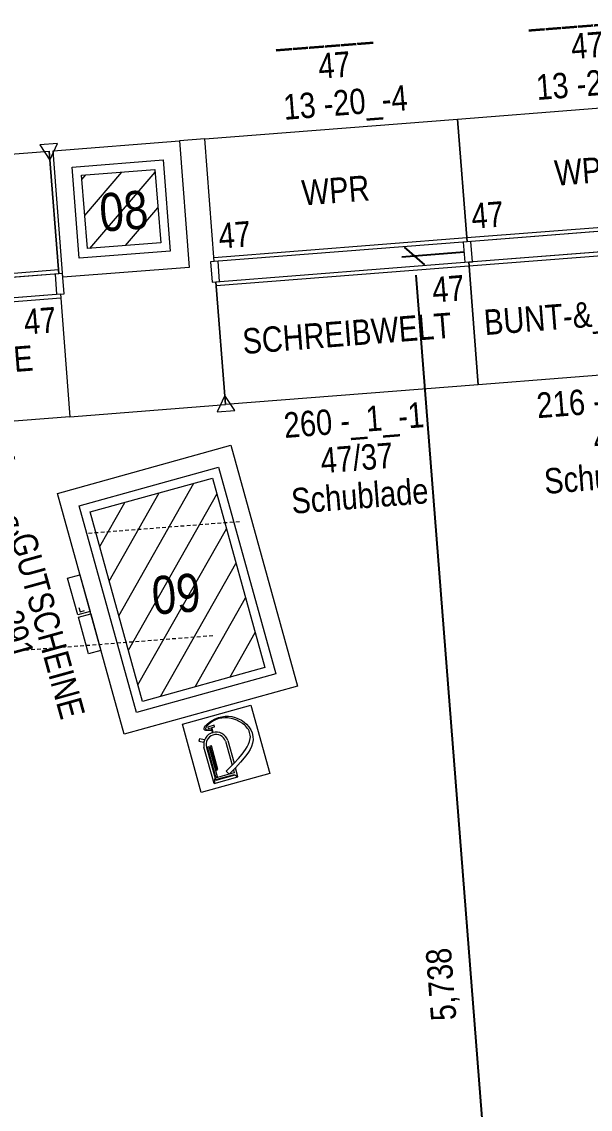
# Model space of a CAD drawing. Header units: millimetres. Extents: x 1954135 to 2038297, y 1349223 to 1397094.
# Drawn here: x 1979478 to 1981720, y 1369946 to 1374231 of the extents above; entities that cross this region are included whole.
import ezdxf
from ezdxf.enums import TextEntityAlignment as Align

# ---------------------------------------------------------------- set-up
doc = ezdxf.new("R2010")
doc.units = ezdxf.units.MM
doc.header["$MEASUREMENT"] = 0
doc.linetypes.add('DGN Style 2', pattern=[694.23873, 416.543238, -277.695492])
doc.layers.get('Defpoints').update_dxf_attribs({"lineweight": 0})
for name, color, linetype, lineweight in [('01_Grundriss (Construction)', 7, 'Continuous', 0), ('04_Bemassung', 1, 'Continuous', 0), ('10_Einrichtung', 7, 'Continuous', 0), ('10_Einrichtung (Construction)', 7, 'Continuous', 0), ('13_Ladenbau', 94, 'Continuous', 0), ('16_Brandschutz Einbauten', 1, 'Continuous', 0), ('20_Sortimentierung', 7, 'Continuous', 0), ('21_Modulnummer', 7, 'Continuous', 0), ('TXT Schrift allgemein', 7, 'Continuous', 13)]:
    doc.layers.add(name, color=color, linetype=linetype, lineweight=lineweight)
doc.layers.add('02_Unterzug', color=253, linetype='Continuous', lineweight=0, transparency=0.4)
doc.styles.add('Rossmann', font='ARIALN.TTF', dxfattribs={"height": 100})
doc.styles.add('SIMPLEX-5 für bm', font='simplex.shx')
doc.styles.add('Style-Arial Narrow', font='ARIALN.TTF')
doc.dimstyles.new('FP7', dxfattribs={"dimtxt": 0.15, "dimasz": 0.11, "dimexe": 0.05, "dimexo": 0.0625, "dimgap": 0.1, "dimtad": 1, "dimzin": 7, "dimdsep": 46, "dimtxsty": 'SIMPLEX-5 für bm', "dimblk": 'OBLIQUE', "dimcen": 0, "dimclrd": 256, "dimclre": 256, "dimadec": 0, "dimazin": 0, "dimtfac": 1, "dimtdec": 0, "dimtmove": 2, "dimatfit": 1, "dimldrblk": 'OBLIQUE', "dimfxl": 0.05, "dimfxlon": 1, "dimtolj": 1, "dimtzin": 7, "dimlwd": -1, "dimlwe": -1, "dimarcsym": 0})
doc.dimstyles.new('Rossmann', dxfattribs={"dimtxt": 100, "dimasz": 75, "dimexe": 50, "dimexo": 0.0625, "dimgap": 50, "dimtad": 1, "dimdec": 3, "dimlfac": 0.001, "dimzin": 3, "dimtxsty": 'Rossmann', "dimcen": 0, "dimadec": 3, "dimazin": 0, "dimtfac": 1, "dimtdec": 0, "dimtofl": 0, "dimtmove": 0, "dimatfit": 1, "dimfxl": 200, "dimfxlon": 1, "dimfrac": 2, "dimtolj": 1, "dimtzin": 3, "dimarcsym": 0})

# ---------------------------------------------------------------- blocks, each defined once
blk = doc.blocks.new('_Oblique')
at = {"color": 0, "linetype": 'ByBlock', "lineweight": -2, "ltscale": 0.01}
blk.add_line((0.005, 0.005), (-0.005, -0.005), dxfattribs=at)
blk = doc.blocks.new('*D434')
at = {"layer": '04_Bemassung', "linetype": 'Continuous', "ltscale": 1000, "transparency": 16777216}
for p, q in [((1970148.4, 1360206.3), (1981114.8, 1361064.6)), ((1970148.4, 1360206.3), (1969988.9, 1360193.8)), ((1969988.9, 1360193.8), (1959022.4, 1359335.5))]:
    blk.add_line(p, q, dxfattribs=at)
at = {"layer": '04_Bemassung', "ltscale": 1000, "transparency": 16777216}
for p, q in [((1970152.3, 1360156.4), (1970144.5, 1360256.1)), ((1969992.8, 1360143.9), (1969985, 1360243.6))]:
    blk.add_line(p, q, dxfattribs=at)
at = {"layer": 'Defpoints', "color": 0, "linetype": 'Continuous', "lineweight": 0, "ltscale": 1000, "transparency": 16777216}
for p in [(1969988.9, 1360193.8), (1970178.6, 1359820.7), (1970019, 1359808.2)]:
    blk.add_point(p, dxfattribs=at)
at = {"layer": '04_Bemassung', "linetype": 'Continuous', "ltscale": 1000, "transparency": 16777216, "xscale": 11000, "yscale": 11000, "zscale": 11000}
for p, rotation in [((1969988.9, 1360193.8), 4.475374000657871), ((1970148.4, 1360206.3), 184.4753740006579)]:
    blk.add_blockref('_Oblique', p, dxfattribs=dict(at, rotation=rotation))
at = {"layer": '04_Bemassung', "color": 0, "linetype": 'Continuous', "ltscale": 1000, "transparency": 16777216, "insert": (1969210.3, 1371166.5), "char_height": 150, "attachment_point": 5, "rotation": 184.4754, "style": 'SIMPLEX-5 für bm'}
blk.add_mtext('\\A1;\\H1x;\\W0.55;.16', dxfattribs=at)
blk = doc.blocks.new('*U460')
at = {"layer": '16_Brandschutz Einbauten', "color": 1, "linetype": 'Continuous'}
for p, q in [((-63.4, 97.9), (-63, 101.1)), ((-61.7, 95.3), (-63.4, 97.9)), ((-63, 101.1), (-59.6, 106.9)), ((-57.9, 92.8), (-61.7, 95.3)), ((-59.6, 106.9), (-54.5, 111.4)), ((-57.5, 100.7), (-57.9, 99.4)), ((-57.9, 99.4), (-57.7, 98.2)), ((-47.5, 89), (-57.9, 92.8)), ((-57.7, 98.2), (-57.3, 97.2)), ((-55.8, 103.5), (-57.5, 100.7)), ((-57.3, 97.2), (-55.9, 95.8)), ((-55.9, 95.8), (-54.7, 94.9)), ((-51.7, 107.3), (-55.8, 103.5)), ((-54.7, 94.9), (-51.7, 93.5)), ((-54.5, 111.4), (-48.4, 114.9)), ((-47.2, 110.2), (-51.7, 107.3)), ((-51.7, 93.5), (-46.7, 91.8)), ((-48.4, 114.9), (-35.5, 120.6)), ((-35.3, 85.7), (-47.5, 89)), ((-42, 113.1), (-47.2, 110.2)), ((-20.5, 103.9), (-46.9, 103.9)), ((-46.9, 103.9), (-46.9, 97.3)), ((-46.9, 97.3), (-35.3, 97.3)), ((-46.7, 91.8), (-37, 89.4)), ((-30.6, 118), (-42, 113.1)), ((-37, 89.4), (-35.3, 89)), ((-35.5, 120.6), (-23, 124.6)), ((-35.3, 97.3), (-35.3, 89)), ((-35.3, 89), (-35.3, 85.7)), ((-35.3, 89), (-35.3, 85.7)), ((-32, 77.5), (-32, 97.3)), ((-32, 97.3), (-20.5, 97.3)), ((-19.1, 121.5), (-30.6, 118)), ((-23, 124.6), (-9.7, 127.5)), ((-20.5, 97.3), (-20.5, 103.9)), ((-7.1, 123.5), (-19.1, 121.5)), ((-9.7, 127.5), (3.6, 128.9)), ((5, 124.2), (-7.1, 123.5)), ((3.6, 128.9), (17.6, 128.9)), ((17.2, 123.3), (5, 124.2)), ((27.8, 121), (17.2, 123.3)), ((17.6, 128.9), (31.1, 127.2)), ((38.7, 117.6), (27.8, 121)), ((31.1, 127.2), (44.1, 123.8)), ((51.7, 111.7), (38.7, 117.6)), ((44.1, 123.8), (56.9, 118.5)), ((62.1, 105.9), (51.7, 111.7)), ((56.9, 118.5), (68.4, 111.8)), ((71.7, 99.3), (62.1, 105.9)), ((68.4, 111.8), (79.7, 103.2)), ((75.9, 95.5), (71.7, 99.3)), ((81.9, 90.2), (75.9, 95.5)), ((79.7, 103.2), (89.8, 93.9)), ((89.6, 81.8), (81.9, 90.2)), ((89.8, 93.9), (98.5, 84)), ((-92.3, 67.5), (-96.6, 58.6)), ((-96.6, 58.6), (-78.1, 49.7)), ((-72.8, 58.2), (-92.3, 67.5)), ((-78.1, 49.7), (-72.8, 58.1)), ((-72.8, 58.1), (-72.8, 58.2)), ((-35.3, 85.7), (-35.3, 77.5)), ((-35.3, 77.5), (-32, 77.5)), ((91.8, 79), (89.6, 81.8)), ((96.5, 72.6), (91.8, 79)), ((99.3, 67.6), (96.5, 72.6)), ((98.5, 84), (105.7, 73.2)), ((102.5, 61.5), (99.3, 67.6)), ((104.8, 56.1), (102.5, 61.5)), ((106.6, 50.4), (104.8, 56.1)), ((105.7, 73.2), (112, 60.5)), ((107.8, 44.5), (106.6, 50.4)), ((108.5, 38.7), (107.8, 44.5)), ((112, 60.5), (116, 47.5)), ((116, 47.5), (117.7, 33.6)), ((-73.3, 26.6), (-73.3, -100.8)), ((-69.7, -97.5), (-69.7, 27.7)), ((-69.7, 27.7), (-63.3, 27.7)), ((-63.3, 27.7), (-63.3, -97.5)), ((-53.6, 27.4), (-59.7, 27.4)), ((-59.7, 27.4), (-59.7, -71.1)), ((-53.6, -71.1), (-53.6, 27.4)), ((5.9, 30.7), (5.9, -69.1)), ((15.7, 30.7), (15.7, -63.4)), ((92.1, -5.3), (98.9, 3.9)), ((98.9, 3.9), (104.5, 14.6)), ((104.5, 14.6), (106.6, 20.4)), ((106.6, 20.4), (108, 27)), ((108, 27), (108.4, 33.1)), ((108.4, 33.1), (108.5, 38.7)), ((114.1, 6.3), (108.6, -6)), ((117.2, 19.7), (114.1, 6.3)), ((117.7, 33.6), (117.2, 19.7)), ((37.3, -50.2), (56, -37.6)), ((56, -37.6), (74.9, -22.8)), ((73.6, -43.4), (60.8, -53.7)), ((82.6, -36.1), (73.6, -43.4)), ((74.9, -22.8), (83.7, -14.6)), ((91.9, -27.4), (82.6, -36.1)), ((83.7, -14.6), (92.1, -5.3)), ((100.8, -17.4), (91.9, -27.4)), ((108.6, -6), (100.8, -17.4)), ((-59.7, -71.1), (-53.6, -71.1)), ((-23.4, -86.1), (6, -69.1)), ((-14.8, -100.7), (-23.4, -86.1)), ((15.7, -82.9), (5.9, -88.8)), ((15.7, -82.9), (5.9, -88.8)), ((6, -69.1), (15.7, -63.4)), ((15.7, -63.4), (37.3, -50.2)), ((42.3, -66.2), (15.7, -82.9)), ((15.7, -120.5), (15.7, -82.9)), ((60.8, -53.7), (42.3, -66.2)), ((-73.3, -100.8), (-83.2, -120.5)), ((-83.2, -120.5), (-73.3, -100.8)), ((-83.2, -120.5), (15.7, -120.5)), ((-83.2, -120.5), (-83.2, -120.5)), ((-73.2, -107.4), (-73.3, -100.8)), ((-14.8, -100.8), (-73.3, -100.8)), ((-73.3, -100.8), (-73.2, -107.4)), ((-73.2, -107.4), (-73.3, -100.8)), ((-73.2, -110.6), (-73.2, -107.4)), ((-73.2, -107.4), (5.9, -107.4)), ((5.9, -110.6), (-73.2, -110.6)), ((-63.3, -97.5), (-69.7, -97.5)), ((5.9, -88.8), (-14.8, -100.7)), ((5.9, -100.8), (-14.8, -100.8)), ((5.9, -88.8), (5.9, -100.8)), ((5.9, -107.4), (5.9, -110.6)), ((15.7, -120.5), (5.9, -110.6)), ((5.9, -110.6), (15.7, -120.5)), ((5.9, -110.6), (15.7, -120.5))]:
    blk.add_line(p, q, dxfattribs=at)
at = {"layer": '16_Brandschutz Einbauten', "color": 1, "linetype": 'Continuous', "flags": 128}
blk.add_lwpolyline([(-142.1, 142.1), (142.1, 142.1), (142.1, -142.1), (-142.1, -142.1)], close=True, dxfattribs=at)
blk.add_lwpolyline([(-83.2, -120.5), (-83.2, 30.7)], dxfattribs=at)
at = {"layer": '16_Brandschutz Einbauten', "color": 1, "linetype": 'Continuous'}
for centre, radius, start, end in [((-33.8, 28), 49.5, 3.1466, 176.8534), ((-33.6, 27.8), 39.7, 4.1848, 181.7432), ((-33.6, 27.8), 39.7, 179.3872, 181.7732)]:
    blk.add_arc(centre, radius, start, end, dxfattribs=at)
blk = doc.blocks.new('FLö')
at = {"layer": '16_Brandschutz Einbauten', "color": 1, "linetype": 'Continuous', "xscale": 0.9850171335536928, "yscale": 0.9850171335536928, "zscale": 0.9850171335536928}
blk.add_blockref('*U460', (0, 40), dxfattribs=at)
blk = doc.blocks.new('Gutscheinkartendisplay')
at = {"layer": '10_Einrichtung (Construction)', "color": 5, "linetype": 'Continuous', "lineweight": 13, "flags": 128}
blk.add_lwpolyline([(4.8, 194.7), (154.8, 194.7), (154.8, 144.7), (4.8, 144.7)], close=True, dxfattribs=at)
at = {"layer": '10_Einrichtung (Construction)', "color": 5, "linetype": 'Continuous', "lineweight": 0, "insert": (4.7, -46.3), "char_height": 100, "attachment_point": 5, "line_spacing_factor": 0.781128, "style": 'Rossmann'}
blk.add_mtext('\\FArial Narrow;\\C5;GUTSCHEINE\\P291', dxfattribs=at)
blk = doc.blocks.new('Gutscheinkartendisplay_1')
at = {"layer": '10_Einrichtung (Construction)', "color": 5, "linetype": 'Continuous', "lineweight": 13, "flags": 128}
blk.add_lwpolyline([(0, 194.7), (150, 194.7), (150, 144.7), (0, 144.7)], close=True, dxfattribs=at)
blk = doc.blocks.new('*U462')
at = {"layer": '10_Einrichtung', "color": 5, "linetype": 'Continuous', "lineweight": 13}
for name, p in [('Gutscheinkartendisplay', (0, 0)), ('Gutscheinkartendisplay_1', (-155.2, 0))]:
    blk.add_blockref(name, p, dxfattribs=at)
blk = doc.blocks.new('*U461')
at = {"layer": '10_Einrichtung', "color": 7, "linetype": 'Continuous', "lineweight": 0, "flags": 128}
blk.add_lwpolyline([(-32.2, 156.8), (-13.8, 156.8), (-13.8, 175.1)], dxfattribs=at)
at = {"layer": '10_Einrichtung', "color": 5, "linetype": 'Continuous', "lineweight": 13}
blk.add_blockref('*U462', (0, 0), dxfattribs=at)
blk = doc.blocks.new('*U1026')
at = {"layer": '10_Einrichtung', "color": 7, "linetype": 'Continuous', "lineweight": 0}
blk.add_line((-500, 187.5), (500, 187.5), dxfattribs=at)
at = {"layer": '10_Einrichtung', "color": 7, "linetype": 'Continuous', "lineweight": 0, "flags": 128}
for points in [[(-485, 282.5), (-515, 282.5), (-515, 202.5), (-485, 202.5)], [(515, 282.5), (485, 282.5), (485, 202.5), (515, 202.5)], [(-500, 202.5), (500, 202.5), (500, -282.5), (-500, -282.5)]]:
    blk.add_lwpolyline(points, close=True, dxfattribs=at)
at = {"layer": '10_Einrichtung (Construction)', "color": 3, "linetype": 'Continuous', "lineweight": 0}
for p, q in [((-500, 202.5), (-500, -282.5)), ((500, 202.5), (500, -282.5))]:
    blk.add_line(p, q, dxfattribs=at)
at = {"layer": '10_Einrichtung (Construction)', "color": 5, "linetype": 'Continuous', "lineweight": 0}
blk.add_line((-500, 202.5), (500, 202.5), dxfattribs=at)
at = {"layer": '10_Einrichtung', "color": 7, "linetype": 'Continuous', "lineweight": 0, "style": 'Rossmann'}
blk.add_text('47', height=100, rotation=180, dxfattribs=at).set_placement((411.7, 103.6), align=Align.MIDDLE_CENTER)
blk = doc.blocks.new('R1 47_115')
at = {"layer": '10_Einrichtung', "color": 7, "linetype": 'Continuous', "lineweight": 0}
blk.add_blockref('*U1026', (500, -242.5), dxfattribs=at)
blk = doc.blocks.new('I1 47_115')
at = {"layer": '10_Einrichtung', "color": 7, "linetype": 'Continuous', "lineweight": 0}
blk.add_blockref('R1 47_115', (0, 0), dxfattribs=at)
at = {"layer": '20_Sortimentierung', "color": 7, "linetype": 'Continuous', "lineweight": 0, "style": 'Style-Arial Narrow'}
blk.add_attdef('I1 47_115_0', text='', height=100, rotation=180, dxfattribs=at).set_placement((501.1, -282.5), align=Align.MIDDLE_CENTER)
at = {"layer": '21_Modulnummer', "color": 7, "linetype": 'Continuous', "lineweight": 0, "insert": (435.8, -675), "char_height": 100, "attachment_point": 2, "rotation": 180, "line_spacing_factor": 0.6, "style": 'Style-Arial Narrow'}
blk.add_mtext('13 -20_-5', dxfattribs=at)
at = {"layer": '21_Modulnummer', "color": 251, "linetype": 'Continuous', "lineweight": 0, "style": 'Style-Arial Narrow'}
blk.add_attdef('I1 47_115_0', text='', height=100, rotation=180, dxfattribs=at).set_placement((467.6, -825), align=Align.TOP_CENTER)
at = {"layer": '21_Modulnummer', "color": 5, "linetype": 'Continuous', "lineweight": 0, "style": 'Style-Arial Narrow'}
blk.add_attdef('I1 47_115_0', text='', height=100, rotation=180, dxfattribs=at).set_placement((500, -975), align=Align.TOP_CENTER)
blk = doc.blocks.new('*U1029')
at = {"layer": '10_Einrichtung', "color": 7, "linetype": 'Continuous', "lineweight": 0}
blk.add_line((-500, 187.5), (500, 187.5), dxfattribs=at)
at = {"layer": '10_Einrichtung', "color": 7, "linetype": 'Continuous', "lineweight": 0, "flags": 128}
for points in [[(-485, 282.5), (-515, 282.5), (-515, 202.5), (-485, 202.5)], [(515, 282.5), (485, 282.5), (485, 202.5), (515, 202.5)], [(-500, 202.5), (500, 202.5), (500, -282.5), (-500, -282.5)]]:
    blk.add_lwpolyline(points, close=True, dxfattribs=at)
at = {"layer": '10_Einrichtung (Construction)', "color": 3, "linetype": 'Continuous', "lineweight": 0}
for p, q in [((-500, 202.5), (-500, -282.5)), ((500, 202.5), (500, -282.5))]:
    blk.add_line(p, q, dxfattribs=at)
at = {"layer": '10_Einrichtung (Construction)', "color": 5, "linetype": 'Continuous', "lineweight": 0}
blk.add_line((-500, 202.5), (500, 202.5), dxfattribs=at)
at = {"layer": '10_Einrichtung', "color": 7, "linetype": 'Continuous', "lineweight": 0, "style": 'Rossmann'}
blk.add_text('47', height=100, rotation=180, dxfattribs=at).set_placement((411.7, 103.6), align=Align.MIDDLE_CENTER)
blk = doc.blocks.new('R1 47_116')
at = {"layer": '10_Einrichtung', "color": 7, "linetype": 'Continuous', "lineweight": 0}
blk.add_blockref('*U1029', (500, -242.5), dxfattribs=at)
blk = doc.blocks.new('I1 47_116')
at = {"layer": '10_Einrichtung', "color": 7, "linetype": 'Continuous', "lineweight": 0}
blk.add_blockref('R1 47_116', (0, 0), dxfattribs=at)
at = {"layer": '20_Sortimentierung', "color": 7, "linetype": 'Continuous', "lineweight": 0, "style": 'Style-Arial Narrow'}
blk.add_attdef('I1 47_116_0', text='', height=100, rotation=180, dxfattribs=at).set_placement((501.1, -282.5), align=Align.MIDDLE_CENTER)
at = {"layer": '21_Modulnummer', "color": 7, "linetype": 'Continuous', "lineweight": 0, "insert": (435.8, -675), "char_height": 100, "attachment_point": 2, "rotation": 180, "line_spacing_factor": 0.6, "style": 'Style-Arial Narrow'}
blk.add_mtext('13 -20_-4', dxfattribs=at)
at = {"layer": '21_Modulnummer', "color": 251, "linetype": 'Continuous', "lineweight": 0, "style": 'Style-Arial Narrow'}
blk.add_attdef('I1 47_116_0', text='', height=100, rotation=180, dxfattribs=at).set_placement((467.6, -825), align=Align.TOP_CENTER)
at = {"layer": '21_Modulnummer', "color": 5, "linetype": 'Continuous', "lineweight": 0, "style": 'Style-Arial Narrow'}
blk.add_attdef('I1 47_116_0', text='', height=100, rotation=180, dxfattribs=at).set_placement((500, -975), align=Align.TOP_CENTER)
blk = doc.blocks.new('*U1032')
at = {"layer": '10_Einrichtung', "color": 7, "linetype": 'Continuous', "lineweight": 0}
blk.add_line((-500, 187.5), (500, 187.5), dxfattribs=at)
at = {"layer": '10_Einrichtung', "color": 7, "linetype": 'Continuous', "lineweight": 0, "flags": 128}
for points in [[(-485, 282.5), (-515, 282.5), (-515, 202.5), (-485, 202.5)], [(515, 282.5), (485, 282.5), (485, 202.5), (515, 202.5)], [(-500, 202.5), (500, 202.5), (500, -282.5), (-500, -282.5)]]:
    blk.add_lwpolyline(points, close=True, dxfattribs=at)
at = {"layer": '10_Einrichtung (Construction)', "color": 3, "linetype": 'Continuous', "lineweight": 0}
for p, q in [((-500, 202.5), (-500, -282.5)), ((500, 202.5), (500, -282.5))]:
    blk.add_line(p, q, dxfattribs=at)
at = {"layer": '10_Einrichtung (Construction)', "color": 5, "linetype": 'Continuous', "lineweight": 0}
blk.add_line((-500, 202.5), (500, 202.5), dxfattribs=at)
at = {"layer": '10_Einrichtung', "color": 7, "linetype": 'Continuous', "lineweight": 0, "style": 'Rossmann'}
blk.add_text('47', height=100, rotation=180, dxfattribs=at).set_placement((411.7, 103.6), align=Align.MIDDLE_CENTER)
blk = doc.blocks.new('R1 47_117')
at = {"layer": '10_Einrichtung', "color": 7, "linetype": 'Continuous', "lineweight": 0}
blk.add_blockref('*U1032', (500, -242.5), dxfattribs=at)
blk = doc.blocks.new('I1 47_117')
at = {"layer": '10_Einrichtung', "color": 7, "linetype": 'Continuous', "lineweight": 0}
blk.add_blockref('R1 47_117', (0, 0), dxfattribs=at)
at = {"layer": '20_Sortimentierung', "color": 7, "linetype": 'Continuous', "lineweight": 0, "style": 'Style-Arial Narrow'}
blk.add_attdef('I1 47_117_0', text='', height=100, rotation=180, dxfattribs=at).set_placement((501.1, -282.5), align=Align.MIDDLE_CENTER)
at = {"layer": '21_Modulnummer', "color": 7, "linetype": 'Continuous', "lineweight": 0, "insert": (435.8, -675), "char_height": 100, "attachment_point": 2, "rotation": 180, "line_spacing_factor": 0.6, "style": 'Style-Arial Narrow'}
blk.add_mtext('13 -20_-3', dxfattribs=at)
at = {"layer": '21_Modulnummer', "color": 251, "linetype": 'Continuous', "lineweight": 0, "style": 'Style-Arial Narrow'}
blk.add_attdef('I1 47_117_0', text='', height=100, rotation=180, dxfattribs=at).set_placement((467.6, -825), align=Align.TOP_CENTER)
at = {"layer": '21_Modulnummer', "color": 5, "linetype": 'Continuous', "lineweight": 0, "style": 'Style-Arial Narrow'}
blk.add_attdef('I1 47_117_0', text='', height=100, rotation=180, dxfattribs=at).set_placement((500, -975), align=Align.TOP_CENTER)
blk = doc.blocks.new('*U1044')
at = {"layer": '10_Einrichtung', "color": 7, "linetype": 'Continuous', "lineweight": 0}
blk.add_line((-500, 187.5), (500, 187.5), dxfattribs=at)
at = {"layer": '10_Einrichtung', "color": 7, "linetype": 'Continuous', "lineweight": 0, "flags": 128}
for points in [[(-485, 282.5), (-515, 282.5), (-515, 202.5), (-485, 202.5)], [(515, 282.5), (485, 282.5), (485, 202.5), (515, 202.5)], [(-500, 202.5), (500, 202.5), (500, -282.5), (-500, -282.5)]]:
    blk.add_lwpolyline(points, close=True, dxfattribs=at)
at = {"layer": '10_Einrichtung (Construction)', "color": 3, "linetype": 'Continuous', "lineweight": 0}
for p, q in [((-500, 202.5), (-500, -282.5)), ((500, 202.5), (500, -282.5))]:
    blk.add_line(p, q, dxfattribs=at)
at = {"layer": '10_Einrichtung (Construction)', "color": 5, "linetype": 'Continuous', "lineweight": 0}
blk.add_line((-500, 202.5), (500, 202.5), dxfattribs=at)
at = {"layer": '10_Einrichtung', "color": 7, "linetype": 'Continuous', "lineweight": 0, "style": 'Rossmann'}
blk.add_text('47', height=100, dxfattribs=at).set_placement((411.7, 103.6), align=Align.MIDDLE_CENTER)
blk = doc.blocks.new('R1 47_121')
at = {"layer": '10_Einrichtung', "color": 7, "linetype": 'Continuous', "lineweight": 0}
blk.add_blockref('*U1044', (500, -242.5), dxfattribs=at)
blk = doc.blocks.new('I1 47_121')
at = {"layer": '10_Einrichtung', "color": 7, "linetype": 'Continuous', "lineweight": 0}
blk.add_blockref('R1 47_121', (0, 0), dxfattribs=at)
at = {"layer": '20_Sortimentierung', "color": 7, "linetype": 'Continuous', "lineweight": 0, "style": 'Style-Arial Narrow'}
blk.add_attdef('I1 47_121_0', text='', height=100, dxfattribs=at).set_placement((500, -282.5), align=Align.MIDDLE_CENTER)
at = {"layer": '21_Modulnummer', "color": 7, "linetype": 'Continuous', "lineweight": 0, "insert": (500, -575), "char_height": 100, "attachment_point": 2, "line_spacing_factor": 0.6, "style": 'Style-Arial Narrow'}
blk.add_mtext('260 -_1_-1', dxfattribs=at)
at = {"layer": '21_Modulnummer', "color": 251, "linetype": 'Continuous', "lineweight": 0, "style": 'Style-Arial Narrow'}
blk.add_attdef('I1 47_121_0', text='', height=100, dxfattribs=at).set_placement((500, -725), align=Align.TOP_CENTER)
at = {"layer": '21_Modulnummer', "color": 5, "linetype": 'Continuous', "lineweight": 0, "style": 'Style-Arial Narrow'}
blk.add_attdef('I1 47_121_0', text='', height=100, dxfattribs=at).set_placement((500, -875), align=Align.TOP_CENTER)
blk = doc.blocks.new('*U1047')
at = {"layer": '10_Einrichtung', "color": 7, "linetype": 'Continuous', "lineweight": 0}
blk.add_line((-500, 187.5), (500, 187.5), dxfattribs=at)
at = {"layer": '10_Einrichtung', "color": 7, "linetype": 'Continuous', "lineweight": 0, "flags": 128}
for points in [[(-485, 282.5), (-515, 282.5), (-515, 202.5), (-485, 202.5)], [(515, 282.5), (485, 282.5), (485, 202.5), (515, 202.5)], [(-500, 202.5), (500, 202.5), (500, -282.5), (-500, -282.5)]]:
    blk.add_lwpolyline(points, close=True, dxfattribs=at)
at = {"layer": '10_Einrichtung (Construction)', "color": 3, "linetype": 'Continuous', "lineweight": 0}
for p, q in [((-500, 202.5), (-500, -282.5)), ((500, 202.5), (500, -282.5))]:
    blk.add_line(p, q, dxfattribs=at)
at = {"layer": '10_Einrichtung (Construction)', "color": 5, "linetype": 'Continuous', "lineweight": 0}
blk.add_line((-500, 202.5), (500, 202.5), dxfattribs=at)
at = {"layer": '10_Einrichtung', "color": 7, "linetype": 'Continuous', "lineweight": 0, "style": 'Rossmann'}
blk.add_text('47', height=100, dxfattribs=at).set_placement((411.7, 103.6), align=Align.MIDDLE_CENTER)
blk = doc.blocks.new('R1 47_122')
at = {"layer": '10_Einrichtung', "color": 7, "linetype": 'Continuous', "lineweight": 0}
blk.add_blockref('*U1047', (500, -242.5), dxfattribs=at)
blk = doc.blocks.new('I1 47_122')
at = {"layer": '10_Einrichtung', "color": 7, "linetype": 'Continuous', "lineweight": 0}
blk.add_blockref('R1 47_122', (0, 0), dxfattribs=at)
at = {"layer": '20_Sortimentierung', "color": 7, "linetype": 'Continuous', "lineweight": 0, "style": 'Style-Arial Narrow'}
blk.add_attdef('I1 47_122_0', text='', height=100, dxfattribs=at).set_placement((500, -282.5), align=Align.MIDDLE_CENTER)
at = {"layer": '21_Modulnummer', "color": 7, "linetype": 'Continuous', "lineweight": 0, "insert": (500, -575), "char_height": 100, "attachment_point": 2, "line_spacing_factor": 0.6, "style": 'Style-Arial Narrow'}
blk.add_mtext('216 -_1_-1', dxfattribs=at)
at = {"layer": '21_Modulnummer', "color": 251, "linetype": 'Continuous', "lineweight": 0, "style": 'Style-Arial Narrow'}
blk.add_attdef('I1 47_122_0', text='', height=100, dxfattribs=at).set_placement((500, -725), align=Align.TOP_CENTER)
at = {"layer": '21_Modulnummer', "color": 5, "linetype": 'Continuous', "lineweight": 0, "style": 'Style-Arial Narrow'}
blk.add_attdef('I1 47_122_0', text='', height=100, dxfattribs=at).set_placement((500, -875), align=Align.TOP_CENTER)
blk = doc.blocks.new('*U1050')
at = {"layer": '10_Einrichtung', "color": 7, "linetype": 'Continuous', "lineweight": 0}
blk.add_line((-500, 187.5), (500, 187.5), dxfattribs=at)
at = {"layer": '10_Einrichtung', "color": 7, "linetype": 'Continuous', "lineweight": 0, "flags": 128}
for points in [[(-485, 282.5), (-515, 282.5), (-515, 202.5), (-485, 202.5)], [(515, 282.5), (485, 282.5), (485, 202.5), (515, 202.5)], [(-500, 202.5), (500, 202.5), (500, -282.5), (-500, -282.5)]]:
    blk.add_lwpolyline(points, close=True, dxfattribs=at)
at = {"layer": '10_Einrichtung (Construction)', "color": 3, "linetype": 'Continuous', "lineweight": 0}
for p, q in [((-500, 202.5), (-500, -282.5)), ((500, 202.5), (500, -282.5))]:
    blk.add_line(p, q, dxfattribs=at)
at = {"layer": '10_Einrichtung (Construction)', "color": 5, "linetype": 'Continuous', "lineweight": 0}
blk.add_line((-500, 202.5), (500, 202.5), dxfattribs=at)
at = {"layer": '10_Einrichtung', "color": 7, "linetype": 'Continuous', "lineweight": 0, "style": 'Rossmann'}
blk.add_text('47', height=100, dxfattribs=at).set_placement((411.7, 103.6), align=Align.MIDDLE_CENTER)
blk = doc.blocks.new('R1 47_123')
at = {"layer": '10_Einrichtung', "color": 7, "linetype": 'Continuous', "lineweight": 0}
blk.add_blockref('*U1050', (500, -242.5), dxfattribs=at)
blk = doc.blocks.new('I1 47_123')
at = {"layer": '10_Einrichtung', "color": 7, "linetype": 'Continuous', "lineweight": 0}
blk.add_blockref('R1 47_123', (0, 0), dxfattribs=at)
at = {"layer": '20_Sortimentierung', "color": 7, "linetype": 'Continuous', "lineweight": 0, "style": 'Style-Arial Narrow'}
blk.add_attdef('I1 47_123_0', text='', height=100, dxfattribs=at).set_placement((500, -282.5), align=Align.MIDDLE_CENTER)
at = {"layer": '21_Modulnummer', "color": 7, "linetype": 'Continuous', "lineweight": 0, "insert": (500, -575), "char_height": 100, "attachment_point": 2, "line_spacing_factor": 0.6, "style": 'Style-Arial Narrow'}
blk.add_mtext('238 -_1_-1', dxfattribs=at)
at = {"layer": '21_Modulnummer', "color": 251, "linetype": 'Continuous', "lineweight": 0, "style": 'Style-Arial Narrow'}
blk.add_attdef('I1 47_123_0', text='', height=100, dxfattribs=at).set_placement((500, -725), align=Align.TOP_CENTER)
at = {"layer": '21_Modulnummer', "color": 5, "linetype": 'Continuous', "lineweight": 0, "style": 'Style-Arial Narrow'}
blk.add_attdef('I1 47_123_0', text='', height=100, dxfattribs=at).set_placement((500, -875), align=Align.TOP_CENTER)
blk = doc.blocks.new('Z_Kennzeichen Endständer')
at = {"layer": '10_Einrichtung', "color": 3, "linetype": 'Continuous', "lineweight": 0, "flags": 128}
blk.add_lwpolyline([(0, 36.2), (-34.7, -26.8), (35.1, -26.8)], close=True, dxfattribs=at)
blk = doc.blocks.new('End 160_47')
at = {"layer": '10_Einrichtung', "color": 3, "linetype": 'Continuous', "lineweight": 0, "flags": 128}
blk.add_lwpolyline([(-30.1, 295.9), (-60.1, 295.9), (-60.1, 215.9), (-30.1, 215.9)], close=True, dxfattribs=at)
at = {"layer": '10_Einrichtung (Construction)', "color": 3, "linetype": 'Continuous', "lineweight": 0}
blk.add_line((-45.1, 215.9), (-45.1, -269.1), dxfattribs=at)
at = {"layer": '10_Einrichtung', "color": 3, "lineweight": 0}
blk.add_blockref('Z_Kennzeichen Endständer', (-45.1, -269.1), dxfattribs=at)
blk = doc.blocks.new('End 160_47a')
at = {"layer": '10_Einrichtung', "color": 3, "linetype": 'Continuous', "lineweight": 0}
blk.add_blockref('End 160_47', (45.1, -255.9), dxfattribs=at)
blk = doc.blocks.new('Z_Kennzeichen Endständer_1')
at = {"layer": '10_Einrichtung', "color": 3, "linetype": 'Continuous', "lineweight": 0, "flags": 128}
blk.add_lwpolyline([(0, 36.2), (-34.7, -26.8), (35.1, -26.8)], close=True, dxfattribs=at)
blk = doc.blocks.new('End 160_47_1')
at = {"layer": '10_Einrichtung', "color": 3, "linetype": 'Continuous', "lineweight": 0, "flags": 128}
blk.add_lwpolyline([(-30.1395, 295.896), (-60.1395, 295.896), (-60.1395, 215.896), (-30.1395, 215.896)], close=True, dxfattribs=at)
at = {"layer": '10_Einrichtung (Construction)', "color": 3, "linetype": 'Continuous', "lineweight": 0}
blk.add_line((-45.1395, 215.896), (-45.1395, -269.104), dxfattribs=at)
at = {"layer": '10_Einrichtung', "color": 3, "lineweight": 0}
blk.add_blockref('Z_Kennzeichen Endständer_1', (-45.1395, -269.104), dxfattribs=at)
blk = doc.blocks.new('End 160_47a_1')
at = {"layer": '10_Einrichtung', "color": 3, "linetype": 'Continuous', "lineweight": 0}
blk.add_blockref('End 160_47_1', (45.1395, -255.896), dxfattribs=at)
blk = doc.blocks.new('_Oblique-1')
at = {"color": 0, "linetype": 'ByBlock', "lineweight": -2}
blk.add_line((0.5, 0.5), (-0.5, -0.5), dxfattribs=at)
blk = doc.blocks.new('*D1490')
at = {"layer": '13_Ladenbau', "color": 0, "linetype": 'ByBlock', "lineweight": -2, "transparency": 16777216}
for p, q in [((1981222.1, 1373323.3), (1980976.5, 1373304)), ((1981673.5, 1367602.7), (1981424.2, 1367583.2))]:
    blk.add_line(p, q, dxfattribs=at)
at = {"layer": '13_Ladenbau', "color": 94, "linetype": 'Continuous', "lineweight": -2, "transparency": 16777216}
blk.add_line((1981032.2, 1373233.2), (1981468.2, 1367661.9), dxfattribs=at)
at = {"layer": 'Defpoints', "color": 0, "linetype": 'Continuous', "lineweight": 0, "transparency": 16777216}
for p in [(1981222.2, 1373323.3), (1981474.1, 1367587.1), (1981704.8, 1367605.2)]:
    blk.add_point(p, dxfattribs=at)
at = {"layer": '13_Ladenbau', "color": 94, "linetype": 'Continuous', "lineweight": -2, "transparency": 16777216, "xscale": 75, "yscale": 75, "zscale": 75}
for p, rotation in [((1981026.3, 1373307.9), 94.47537400065903), ((1981474.1, 1367587.1), 274.475374000659)]:
    blk.add_blockref('_Oblique-1', p, dxfattribs=dict(at, rotation=rotation))
at = {"layer": '13_Ladenbau', "color": 0, "linetype": 'Continuous', "lineweight": 0, "transparency": 16777216, "insert": (1981140.4, 1370438.9), "char_height": 100, "attachment_point": 5, "rotation": 94.4754, "style": 'Style-Arial Narrow'}
blk.add_mtext('\\A1;5,738', dxfattribs=at)
blk = doc.blocks.new('Unterzug-A0591KZL3P')
at = {"color": 0, "linetype": 'ByBlock', "lineweight": -2, "ltscale": 0.0035}
for p, q in [((1641.93, 44.01), (13.97, 44.01)), ((60.71, 0), (0, 0))]:
    blk.add_line(p, q, dxfattribs=at)

msp = doc.modelspace()

# ---------------------------------------------------------------- hatches: boundary and pattern name
at = {"layer": '01_Grundriss (Construction)', "linetype": 'Continuous', "lineweight": 0}
h = msp.add_hatch(dxfattribs=at)
h.set_pattern_fill('HATCH', style=0, pattern_type=2)
h.set_pattern_definition([(229.475, (1979470.08, 1373168.61), (76.013, -64.977), [])])
h.paths.add_polyline_path([(1980025.6711, 1373360.0268), (1979736.5553, 1373337.3979), (1979713.9264, 1373626.5137), (1980003.0422, 1373649.1426)], flags=0)
h = msp.add_hatch(dxfattribs=at)
h.set_pattern_fill('HATCH', style=0, pattern_type=2)
h.set_pattern_definition([(240.475, (1979747.56, 1372299.68), (87.014, -49.28), [])])
h.paths.add_polyline_path([(1980436.224, 1371686.1887), (1979954.3514, 1371552.7766), (1979747.5627, 1372299.6791), (1980229.4353, 1372433.0912)], flags=0)

# ---------------------------------------------------------------- linework, layer by layer
at = {"layer": '01_Grundriss (Construction)', "color": 7, "linetype": 'Continuous', "lineweight": 0}
msp.add_line((1980229.4353, 1372433.0912), (1980436.224, 1371686.1887), dxfattribs=at)
at = {"layer": '01_Grundriss (Construction)', "color": 253, "linetype": 'Continuous', "lineweight": 13, "flags": 128}
for points in [[(1979601.0534, 1373723.0004), (1980099.5288, 1373762.0157), (1980138.5441, 1373263.5402), (1979640.0687, 1373224.5249)], [(1979618.3529, 1372372.8558), (1980302.612, 1372562.301), (1980565.4338, 1371613.012), (1979881.1747, 1371423.5668)]]:
    msp.add_lwpolyline(points, close=True, dxfattribs=at)
at = {"layer": '01_Grundriss (Construction)', "color": 5, "linetype": 'Continuous', "lineweight": 13, "flags": 128}
for points in [[(1979676.3021, 1373658.6759), (1980035.2044, 1373686.7669), (1980063.2954, 1373327.8646), (1979704.3931, 1373299.7736)], [(1979704.4928, 1372324.0714), (1980253.8275, 1372476.1612), (1980479.294, 1371661.7964), (1979929.9592, 1371509.7067)]]:
    msp.add_lwpolyline(points, close=True, dxfattribs=at)
at = {"layer": '01_Grundriss (Construction)', "color": 7, "linetype": 'Continuous', "lineweight": 0, "flags": 128}
for points in [[(1980025.6711, 1373360.0268), (1979736.5553, 1373337.3979), (1979713.9264, 1373626.5137), (1980003.0422, 1373649.1426)], [(1979713.9264, 1373626.5137), (1980003.0422, 1373649.1426), (1980025.6711, 1373360.0268), (1979736.5553, 1373337.3979)], [(1980436.224, 1371686.1887), (1979954.3514, 1371552.7766), (1979747.5627, 1372299.6791), (1980229.4353, 1372433.0912)], [(1979747.5627, 1372299.6791), (1980229.4353, 1372433.0912), (1980436.224, 1371686.1887), (1979954.3514, 1371552.7766)]]:
    msp.add_lwpolyline(points, close=True, dxfattribs=at)
at = {"layer": '10_Einrichtung (Construction)', "linetype": 'Continuous', "lineweight": 0}
for p, q in [((1980199.2239, 1373769.8187), (1980099.5288, 1373762.0157)), ((1979668.0312, 1372675.0314), (1980281.1561, 1372723.0202))]:
    msp.add_line(p, q, dxfattribs=at)

# ---------------------------------------------------------------- block references
at = {"layer": '02_Unterzug', "color": 251, "linetype": 'DGN Style 2', "xscale": 10.0012742040222, "yscale": 10.0012742040222, "zscale": 10.0012742040222, "rotation": 184.430915596704}
msp.add_blockref('Unterzug-A0591KZL3P', (1980346.1632, 1372263.1912), dxfattribs=at)
at = {"layer": '10_Einrichtung', "color": 7, "linetype": 'Continuous', "lineweight": 0, "rotation": 285.4753740006561}
msp.add_blockref('*U461', (1979560.8197, 1371850.8845), dxfattribs=at)
at = {"layer": '16_Brandschutz Einbauten', "color": 1, "linetype": 'Continuous', "rotation": 15.47537400067354}
msp.add_blockref('FLö', (1980294.2216, 1371327.4713), dxfattribs=at)
at = {"layer": 'TXT Schrift allgemein'}
ref = msp.add_blockref('I1 47_117', (1982234.0919, 1373402.4807), dxfattribs=dict(at, rotation=184.475374000659))
ref.add_attrib('I1 47_117_0', '47', dxfattribs={"layer": '21_Modulnummer', "color": 251, "linetype": 'Continuous', "lineweight": 0, "height": 100, "rotation": 4.475374, "style": 'Style-Arial Narrow'}).set_placement((1981703.5747, 1374188.4806), align=Align.TOP_CENTER)
ref.add_attrib('I1 47_117_0', 'WPR', dxfattribs={"layer": '20_Sortimentierung', "color": 7, "linetype": 'Continuous', "lineweight": 0, "height": 100, "rotation": 4.475374, "style": 'Style-Arial Narrow'}).set_placement((1981712.495, 1373645.0197), align=Align.MIDDLE_CENTER)
ref.add_attrib('I1 47_117_0', '______', dxfattribs={"layer": '21_Modulnummer', "color": 5, "linetype": 'Continuous', "lineweight": 0, "height": 100, "rotation": 4.475374, "style": 'Style-Arial Narrow'}).set_placement((1981659.5366, 1374335.4926), align=Align.TOP_CENTER)
ref = msp.add_blockref('I1 47_116', (1981237.141, 1373324.4501), dxfattribs=dict(at, rotation=184.475374000659))
ref.add_attrib('I1 47_116_0', '47', dxfattribs={"layer": '21_Modulnummer', "color": 251, "linetype": 'Continuous', "lineweight": 0, "height": 100, "rotation": 4.475374, "style": 'Style-Arial Narrow'}).set_placement((1980706.6238, 1374110.45), align=Align.TOP_CENTER)
ref.add_attrib('I1 47_116_0', 'WPR', dxfattribs={"layer": '20_Sortimentierung', "color": 7, "linetype": 'Continuous', "lineweight": 0, "height": 100, "rotation": 4.475374, "style": 'Style-Arial Narrow'}).set_placement((1980715.5441, 1373566.9891), align=Align.MIDDLE_CENTER)
ref.add_attrib('I1 47_116_0', '______', dxfattribs={"layer": '21_Modulnummer', "color": 5, "linetype": 'Continuous', "lineweight": 0, "height": 100, "rotation": 4.475374, "style": 'Style-Arial Narrow'}).set_placement((1980662.5856, 1374257.462), align=Align.TOP_CENTER)
ref = msp.add_blockref('I1 47_115', (1979627.0652, 1373198.4306), dxfattribs=dict(at, rotation=184.475374000659))
ref.add_attrib('I1 47_115_0', '47', dxfattribs={"layer": '21_Modulnummer', "color": 251, "linetype": 'Continuous', "lineweight": 0, "height": 100, "rotation": 4.475374, "style": 'Style-Arial Narrow'}).set_placement((1979096.548, 1373984.4306), align=Align.TOP_CENTER)
ref.add_attrib('I1 47_115_0', 'WPR', dxfattribs={"layer": '20_Sortimentierung', "color": 7, "linetype": 'Continuous', "lineweight": 0, "height": 100, "rotation": 4.475374, "style": 'Style-Arial Narrow'}).set_placement((1979105.4682, 1373440.9696), align=Align.MIDDLE_CENTER)
ref.add_attrib('I1 47_115_0', '______', dxfattribs={"layer": '21_Modulnummer', "color": 5, "linetype": 'Continuous', "lineweight": 0, "height": 100, "rotation": 4.475374, "style": 'Style-Arial Narrow'}).set_placement((1979052.5098, 1374131.4425), align=Align.TOP_CENTER)
for name, p, rotation in [('End 160_47a', (1979627.0652, 1373198.4306), 184.475374000659), ('End 160_47a_1', (1980240.19, 1373246.4195), 4.475374000658994)]:
    msp.add_blockref(name, p, dxfattribs=dict(at, rotation=rotation))
ref = msp.add_blockref('I1 47_122', (1981237.141, 1373324.4501), dxfattribs=dict(at, rotation=4.475374000658968))
ref.add_attrib('I1 47_122_0', '47', dxfattribs={"layer": '21_Modulnummer', "color": 251, "linetype": 'Continuous', "lineweight": 0, "height": 100, "rotation": 4.475374, "style": 'Style-Arial Narrow'}).set_placement((1981792.1886, 1372640.6759), align=Align.TOP_CENTER)
ref.add_attrib('I1 47_122_0', 'BUNT-&_BLEIST.', dxfattribs={"layer": '20_Sortimentierung', "color": 7, "linetype": 'Continuous', "lineweight": 0, "height": 100, "rotation": 4.475374, "style": 'Style-Arial Narrow'}).set_placement((1981757.6601, 1373081.8267), align=Align.MIDDLE_CENTER)
ref.add_attrib('I1 47_122_0', 'Schublade', dxfattribs={"layer": '21_Modulnummer', "color": 5, "linetype": 'Continuous', "lineweight": 0, "height": 100, "rotation": 4.475374, "style": 'Style-Arial Narrow'}).set_placement((1981803.8932, 1372491.1333), align=Align.TOP_CENTER)
ref = msp.add_blockref('I1 47_121', (1980240.19, 1373246.4195), dxfattribs=dict(at, rotation=4.475374000658968))
ref.add_attrib('I1 47_121_0', '47/37', dxfattribs={"layer": '21_Modulnummer', "color": 251, "linetype": 'Continuous', "lineweight": 0, "height": 100, "rotation": 4.475374, "style": 'Style-Arial Narrow'}).set_placement((1980795.2377, 1372562.6453), align=Align.TOP_CENTER)
ref.add_attrib('I1 47_121_0', 'SCHREIBWELT', dxfattribs={"layer": '20_Sortimentierung', "color": 7, "linetype": 'Continuous', "lineweight": 0, "height": 100, "rotation": 4.475374, "style": 'Style-Arial Narrow'}).set_placement((1980760.7091, 1373003.7961), align=Align.MIDDLE_CENTER)
ref.add_attrib('I1 47_121_0', 'Schublade', dxfattribs={"layer": '21_Modulnummer', "color": 5, "linetype": 'Continuous', "lineweight": 0, "height": 100, "rotation": 4.475374, "style": 'Style-Arial Narrow'}).set_placement((1980806.9423, 1372413.1027), align=Align.TOP_CENTER)
ref = msp.add_blockref('I1 47_123', (1978630.1142, 1373120.4), dxfattribs=dict(at, rotation=4.475374000658968))
ref.add_attrib('I1 47_123_0', '47/37', dxfattribs={"layer": '21_Modulnummer', "color": 251, "linetype": 'Continuous', "lineweight": 0, "height": 100, "rotation": 4.475374, "style": 'Style-Arial Narrow'}).set_placement((1979185.1619, 1372436.6259), align=Align.TOP_CENTER)
ref.add_attrib('I1 47_123_0', 'KLEBSTOFFE', dxfattribs={"layer": '20_Sortimentierung', "color": 7, "linetype": 'Continuous', "lineweight": 0, "height": 100, "rotation": 4.475374, "style": 'Style-Arial Narrow'}).set_placement((1979150.6333, 1372877.7767), align=Align.MIDDLE_CENTER)
ref.add_attrib('I1 47_123_0', 'Schublade', dxfattribs={"layer": '21_Modulnummer', "color": 5, "linetype": 'Continuous', "lineweight": 0, "height": 100, "rotation": 4.475374, "style": 'Style-Arial Narrow'}).set_placement((1979196.8665, 1372287.0832), align=Align.TOP_CENTER)

# ---------------------------------------------------------------- texts
at = {"layer": '01_Grundriss (Construction)', "color": 5, "linetype": 'Continuous', "lineweight": 0, "style": 'Rossmann'}
for s, p in [('08', (1979778.8649, 1373552.8716)), ('09', (1979985.2914, 1372044.3211))]:
    msp.add_text(s, height=150, rotation=4.475374, dxfattribs=at).set_placement(p, align=Align.TOP_LEFT)

# ---------------------------------------------------------------- dimensions: what is measured, and where the dimension line sits
at = {"layer": '04_Bemassung', "linetype": 'Continuous', "ltscale": 1000}
dim = msp.add_linear_dim(base=(1969988.8634, 1360193.7875), p1=(1970178.5561, 1359820.6731), p2=(1970019.044, 1359808.1882), angle=184.475374, text='\\H1x;\\W0.55;<>', dimstyle='FP7', override={"dimtxt": 150, "dimasz": 11000, "dimexe": 50, "dimgap": 100, "dimlfac": 0.001, "dimtdec": 2, "dimfxl": 50}, dxfattribs=at)
dim.commit()
dim.dimension.update_dxf_attribs({"geometry": '*D434', "text_midpoint": (1969210.2828, 1371166.4906)})
at = {"layer": '13_Ladenbau', "color": 94, "linetype": 'Continuous', "lineweight": 0}
dim = msp.add_linear_dim(base=(1981474.0918, 1367587.127), p1=(1981222.1867, 1373323.2796), p2=(1981704.8445, 1367605.1878), angle=274.475374, dimstyle='Rossmann', override={"dimtxsty": 'Style-Arial Narrow', "dimblk": '_Oblique-1', "dimclrd": 94, "dimtdec": 3, "dimfrac": 0}, dxfattribs=at)
dim.commit()
dim.dimension.update_dxf_attribs({"geometry": '*D1490', "text_midpoint": (1981140.4497, 1370438.9476)})

doc.saveas('drawing.dxf')
